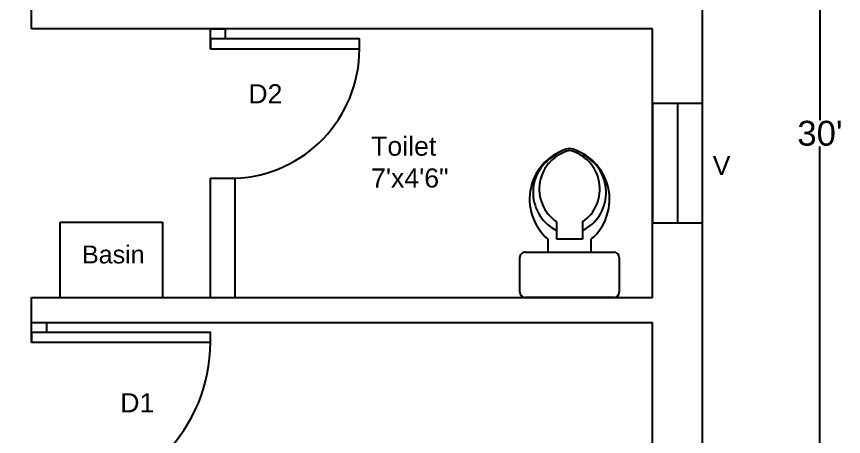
# Model space of a CAD drawing. Header units: inches. Extents: x -8688 to 264, y -379 to 2217.
# Drawn here: x -4299 to -4132.6, y 17.6 to 102 of the extents above; entities that cross this region are included whole.
import ezdxf

# ---------------------------------------------------------------- set-up
doc = ezdxf.new("R2010")
doc.units = ezdxf.units.IN
doc.header["$MEASUREMENT"] = 0
for name, color, linetype in [('D1', 211, 'Continuous'), ('D2', 230, 'Continuous'), ('Naming', 91, 'Continuous')]:
    doc.layers.add(name, color=color, linetype=linetype)
doc.layers.add('V', color=7, linetype='Continuous', true_color=0xe619d1)
doc.styles.get("Standard").update_dxf_attribs({"font": 'arial.ttf'})
doc.dimstyles.get("Standard").update_dxf_attribs({"dimtxt": 5, "dimasz": 2, "dimexe": 0.18, "dimexo": 0.0625, "dimgap": 0.09, "dimtad": 0, "dimtih": 1, "dimtoh": 1, "dimdec": 3, "dimdsep": 46, "dimlunit": 3, "dimtxsty": 'Standard', "dimblk": 'OBLIQUE', "dimcen": 2, "dimse1": 1, "dimse2": 1, "dimclrd": 2, "dimadec": 0, "dimazin": 0, "dimtfac": 1, "dimtdec": 3, "dimtofl": 0, "dimtmove": 0, "dimatfit": 3, "dimfxl": 1, "dimtolj": 1, "dimtzin": 0, "dimarcsym": 0})

# ---------------------------------------------------------------- blocks, each defined once
blk = doc.blocks.new('_Oblique')
at = {"color": 0, "linetype": 'ByBlock', "lineweight": -2}
blk.add_line((-0.5, -0.5), (0.5, 0.5), dxfattribs=at)
blk = doc.blocks.new('*D37')
at = {"color": 2, "lineweight": -2, "transparency": 16777216}
for p, q in [((-4137.32, 258.49), (-4137.32, 81.13)), ((-4137.32, -101.51), (-4137.32, 75.84))]:
    blk.add_line(p, q, dxfattribs=at)
at = {"layer": 'Defpoints', "color": 0, "transparency": 16777216}
for p in [(-4160.98, 258.49), (-4160.98, -101.51), (-4137.32, -101.51)]:
    blk.add_point(p, dxfattribs=at)
at = {"color": 2, "lineweight": -2, "transparency": 16777216, "xscale": 2, "yscale": 2, "zscale": 2}
for p, rotation in [((-4137.32, 258.49), 90), ((-4137.32, -101.51), 270)]:
    blk.add_blockref('_Oblique', p, dxfattribs=dict(at, rotation=rotation))
at = {"color": 0, "transparency": 16777216, "insert": (-4137.32, 78.49), "char_height": 5, "attachment_point": 5}
blk.add_mtext("\\A1;30'", dxfattribs=at)
blk = doc.blocks.new('A$C02F3725D')
for p, q in [((0.025, 0.69), (0.435, 0.69)), ((0, 0.505), (0, 0.665)), ((0.46, 0.665), (0.46, 0.505)), ((0.435, 0.48), (0.025, 0.48)), ((0.13, 0.48), (0.13, 0.42)), ((0.33, 0.42), (0.33, 0.48)), ((0.17, 0.34), (0.17, 0.42)), ((0.17, 0.42), (0.29, 0.42)), ((0.29, 0.34), (0.29, 0.42)), ((0.1578, 0.035), (0.1724, 0.035)), ((0.2876, 0.035), (0.3022, 0.035))]:
    blk.add_line(p, q)
for centre, radius, start, end in [((0.025, 0.665), 0.025, 90, 180), ((0.435, 0.665), 0.025, 0, 90), ((0.025, 0.505), 0.025, 180, 270), ((0.435, 0.505), 0.025, 270, 0), ((0.2874, 0.2356), 0.2425, 130.4885, 256.2965), ((0.1726, 0.2356), 0.2425, 283.7035, 49.5115), ((0.2568, 0.2042), 0.196, 116.2742, 239.6668), ((0.2032, 0.2042), 0.196, 300.3332, 63.7258), ((0.2732, 0.1883), 0.1834, 124.2157, 256.394), ((0.1868, 0.1883), 0.1834, 283.606, 55.7843)]:
    blk.add_arc(centre, radius, start, end)

msp = doc.modelspace()

# ---------------------------------------------------------------- linework, layer by layer
for p, q in [((-4295.9821, 99.4883), (-4295.9821, 108.4883)), ((-4170.9821, 99.4883), (-4295.9821, 99.4883)), ((-4259.9821, 95.4883), (-4259.9821, 99.4883)), ((-4170.9821, 45.4883), (-4170.9821, 99.4883)), ((-4259.9821, 45.4883), (-4259.9821, 69.4883)), ((-4259.9821, 69.4883), (-4254.9821, 69.4883)), ((-4254.9821, 45.4883), (-4254.9821, 69.4883)), ((-4290.1986, 45.4883), (-4290.1986, 60.6217)), ((-4290.1986, 60.6217), (-4269.579, 60.6217)), ((-4269.579, 60.6217), (-4269.579, 45.4883)), ((-4295.9821, 45.4883), (-4170.9821, 45.4883)), ((-4295.9821, 36.4883), (-4295.9821, 45.4883)), ((-4295.9821, 40.4883), (-4170.9821, 40.4883)), ((-4170.9821, -91.5117), (-4170.9821, 40.4883))]:
    msp.add_line(p, q)
msp.add_lwpolyline([(-4299.9821, -101.5117), (-4160.9821, -101.5117), (-4160.9821, 258.4883), (-4424.9821, 258.4883), (-4424.9821, -101.5117), (-4351.9821, -101.5117)])
at = {"layer": 'D1'}
msp.add_lwpolyline([(-4295.9821, 38.4883), (-4295.9821, 40.4883), (-4292.9821, 40.4883), (-4292.9821, 38.4883)], dxfattribs=at)
msp.add_lwpolyline([(-4295.9821, 38.4883), (-4295.9821, 36.4883), (-4259.9821, 36.4883), (-4259.9821, 38.4883)], close=True, dxfattribs=at)
msp.add_arc((-4291.9982, 36.4883), 32.0161, 271.818761, 0, dxfattribs=at)
at = {"layer": 'D2'}
msp.add_lwpolyline([(-4259.9821, 97.4883), (-4259.9821, 99.4883), (-4256.9821, 99.4883), (-4256.9821, 97.4883)], dxfattribs=at)
msp.add_lwpolyline([(-4229.9821, 95.4883), (-4229.9821, 97.4883), (-4259.9821, 97.4883), (-4259.9821, 95.4883)], close=True, dxfattribs=at)
msp.add_arc((-4256.0021, 95.4883), 26.02, 272.246605, 0, dxfattribs=at)
at = {"layer": 'V'}
msp.add_line((-4165.9821, 84.4883), (-4165.9821, 60.4883), dxfattribs=at)
msp.add_lwpolyline([(-4160.9821, 60.4883), (-4160.9821, 84.4883), (-4170.9821, 84.4883), (-4170.9821, 60.4883)], close=True, dxfattribs=at)

# ---------------------------------------------------------------- block references
at = {"xscale": 43.47826086954035, "yscale": 43.47826086954035, "zscale": 43.47826086954035, "rotation": 179.9999999997152}
msp.add_blockref('A$C02F3725D', (-4177.6976, 75.4883), dxfattribs=at)

# ---------------------------------------------------------------- texts
at = {"insert": (-4285.7969, 55.9462), "char_height": 3.6, "attachment_point": 1}
msp.add_mtext_dynamic_manual_height_columns('Basin', width=231.56797, gutter_width=18, heights=[0], dxfattribs=at)
at = {"layer": 'D1', "insert": (-4278.1132, 26.2524), "char_height": 3.84, "attachment_point": 1}
msp.add_mtext_dynamic_manual_height_columns('D1', width=1561.938134, gutter_width=30, heights=[0], dxfattribs=at)
at = {"layer": 'D2', "insert": (-4252.3368, 88.3819), "char_height": 3.84, "attachment_point": 1}
msp.add_mtext_dynamic_manual_height_columns('D2', width=1561.938134, gutter_width=30, heights=[0], dxfattribs=at)
at = {"layer": 'Naming', "insert": (-4227.6348, 77.8471), "char_height": 3.84, "attachment_point": 1}
msp.add_mtext_dynamic_manual_height_columns('Toilet\\P7\'x4\'6"', width=1249.550508, gutter_width=24, heights=[0], dxfattribs=at)
at = {"layer": 'V', "insert": (-4158.9027, 73.9673), "char_height": 3.84, "attachment_point": 1}
msp.add_mtext_dynamic_manual_height_columns('V', width=1561.938134, gutter_width=30, heights=[0], dxfattribs=at)

# ---------------------------------------------------------------- dimensions: what is measured, and where the dimension line sits
dim = msp.add_linear_dim(base=(-4137.3217, -101.5117), p1=(-4160.9821, 258.4883), p2=(-4160.9821, -101.5117), angle=90, dimstyle='Standard')
dim.commit()
dim.dimension.update_dxf_attribs({"geometry": '*D37', "text_midpoint": (-4137.3217, 78.4883)})

doc.saveas('drawing.dxf')
